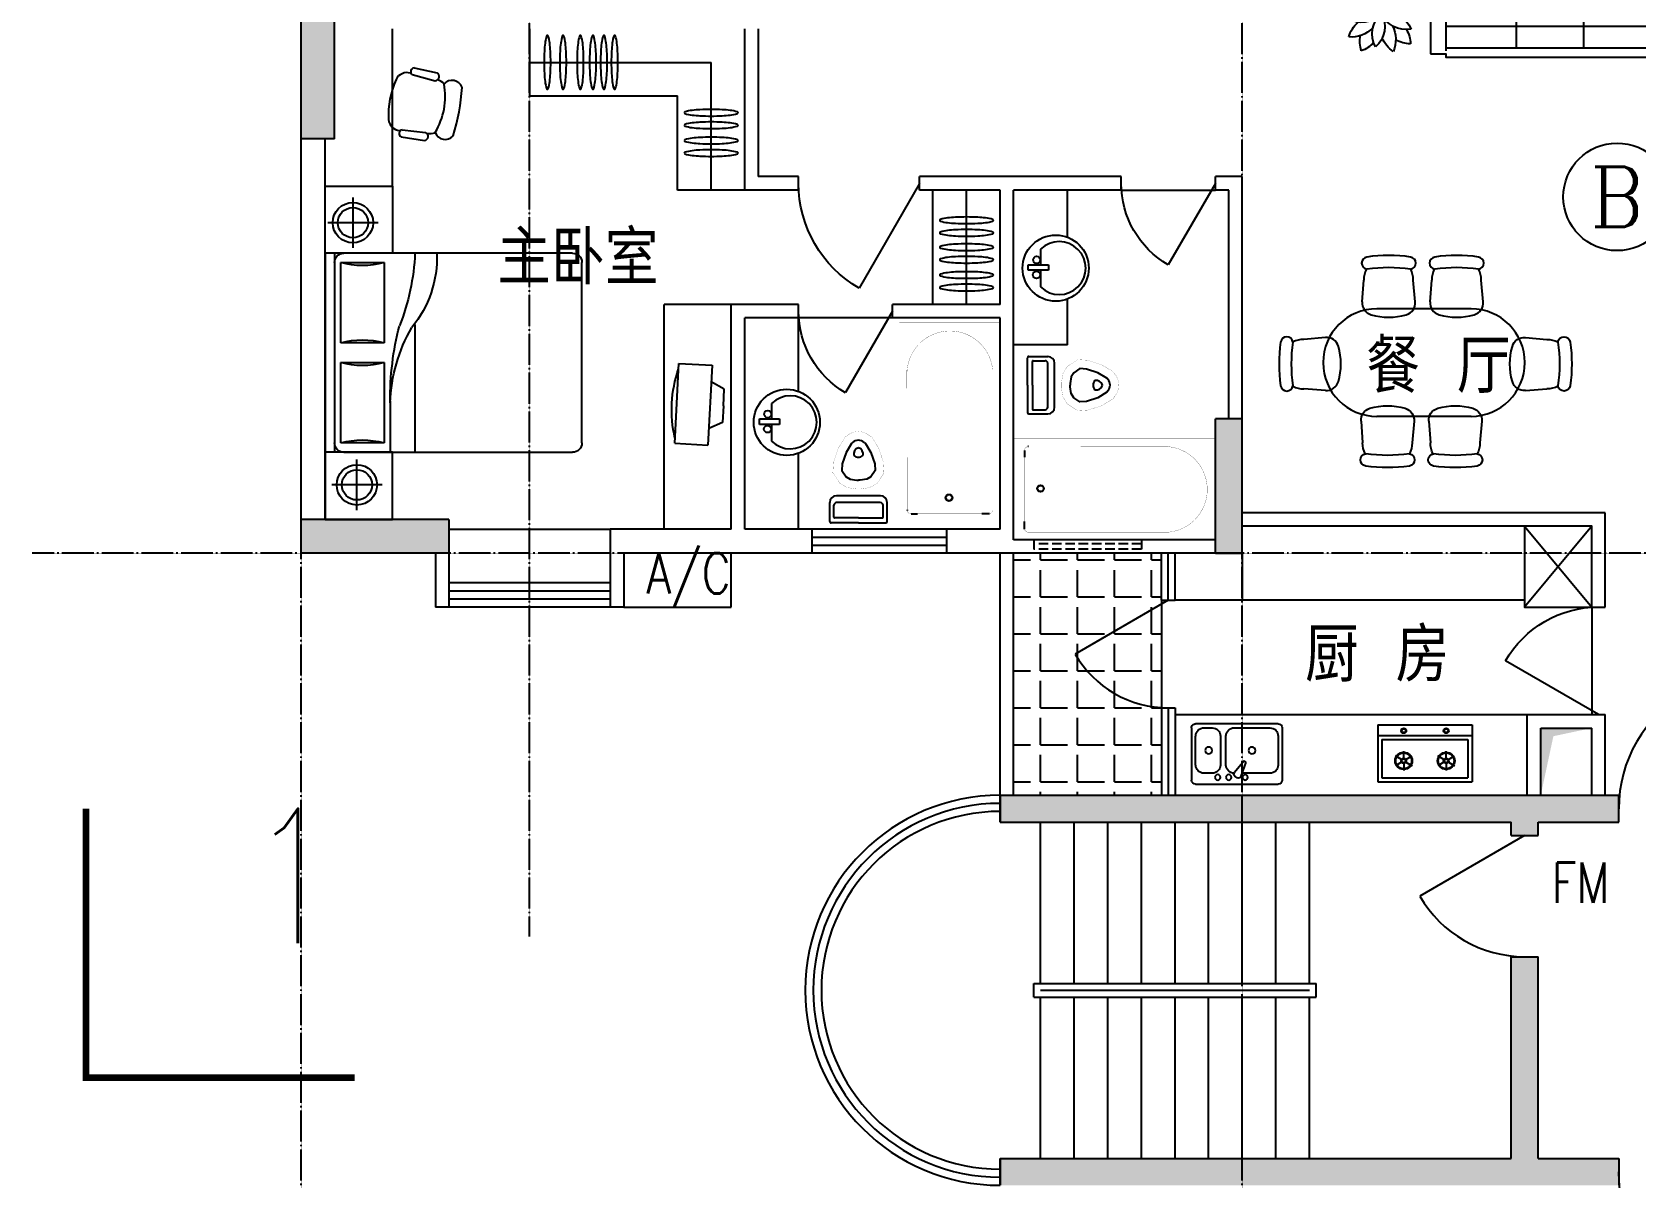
# Model space of a CAD drawing. Header units: millimetres. Extents: x 1460 to 36657, y 698 to 48137.
# Drawn here: x 3407 to 15334, y 28442 to 36962 of the extents above; entities that cross this region are included whole.
import ezdxf
from ezdxf.enums import TextEntityAlignment as Align

# ---------------------------------------------------------------- set-up
doc = ezdxf.new("R2010")
doc.units = ezdxf.units.MM
doc.linetypes.add('DASH', pattern=[0.35, 0.25, -0.1])
doc.linetypes.add('DOTE', pattern=[2.42, 2, -0.2, 0.02, -0.2])
for name, color, linetype in [('AXIS', 3, 'Continuous'), ('AXIS_TEXT', 7, 'Continuous'), ('DOTE', 1, 'DOTE'), ('F', 12, 'Continuous'), ('MC', 4, 'Continuous'), ('SO', 9, 'Continuous'), ('WALL', 4, 'Continuous'), ('WINDOW', 5, 'Continuous'), ('WINDOW_TEXT', 7, 'Continuous')]:
    doc.layers.add(name, color=color, linetype=linetype)
doc.styles.add('ATT', font='TXT')
doc.styles.add('CHINA', font='romant', dxfattribs={"width": 0.8, "height": 150, "bigfont": 'fs64f'})
doc.styles.add('COMPLEX', font='COMPLEX')
doc.styles.add('DIM_FONT', font='SIMPLEX.shx', dxfattribs={"width": 0.8})
doc.styles.add('HZTXT', font='SIMPLEX', dxfattribs={"bigfont": 'HZTXT'})
doc.styles.add('SIMPLEX', font='SIMPLEX.SHX')
doc.styles.get("Standard").update_dxf_attribs({"font": 'arial.ttf'})

# ---------------------------------------------------------------- blocks, each defined once
blk = doc.blocks.new('_DBLK')
blk.add_line((-0.5, 0), (0, -0.866))
blk.add_arc((-0.5, 0), 1, 300, 0)
at = {"style": 'SIMPLEX', "flags": 9}
blk.add_attdef('A', text='', height=1, dxfattribs=at).set_placement((0, 1.5), align=Align.MIDDLE)
blk = doc.blocks.new('M_E33IEP')
at = {"linetype": 'Continuous'}
for p, q in [((135, 135), (135, 20)), ((44, -21), (44, 20)), ((44, 20), (194, 20)), ((194, 20), (194, -21)), ((194, -21), (44, -21)), ((135, -21), (135, -144))]:
    blk.add_line(p, q, dxfattribs=at)
for centre, radius in [((248, -5), 246), ((106, 56), 26.7), ((105, -55), 26.7)]:
    blk.add_circle(centre, radius, dxfattribs=at)
blk.add_arc((274, -5), 197, 225.2527, 134.7473, dxfattribs=at)
at = {"style": 'DIM_FONT', "width": 0.8, "flags": 9}
for tag in ['XSIZE', 'YSIZE']:
    blk.add_attdef(tag, (0, 0), '', height=0.5, dxfattribs=at)
at = {"linetype": 'Continuous', "style": 'CHINA', "width": 0.8, "flags": 9}
for tag in ['XSIZE', 'YSIZE']:
    blk.add_attdef(tag, (2, -251), '', height=150, dxfattribs=at)
blk = doc.blocks.new('_GCBLK')
at = {"linetype": 'DASH'}
for p, q in [((-0.5, -0.5), (-0.5, 0.5)), ((0.5, -0.5), (0.5, 0.5)), ((-0.5, 0.2), (0.5, 0.2)), ((-0.5, -0.2), (0.5, -0.2))]:
    blk.add_line(p, q, dxfattribs=at)
at = {"style": 'SIMPLEX', "flags": 9}
blk.add_attdef('A', text='', height=1, dxfattribs=at).set_placement((0, 1.5), align=Align.MIDDLE)
blk = doc.blocks.new('M_E7')
for p, q in [((-201, 62), (-201, -265)), ((-10, 112), (-151, 112)), ((-150, 61), (-150, -264)), ((-41, 81), (-130, 81)), ((-36, -102), (-36, 76)), ((0, -102), (0, 102)), ((-36, -102), (-36, -279)), ((0, -102), (0, -305)), ((-10, -315), (-151, -315)), ((-41, -284), (-130, -284))]:
    blk.add_line(p, q)
at = {"const_width": 1}
for points in [[(-651, -24), (-637, -1), (-550, 51), (-451, 83), (-371, 88), (-294, 37), (-262, -18), (-252, -84), (-252, -102)], [(-651, -180), (-637, -202), (-550, -254), (-451, -287), (-371, -292), (-294, -240), (-262, -186), (-252, -119), (-252, -102)]]:
    blk.add_lwpolyline(points, dxfattribs=at)
for points in [[(-597, -59), (-590, -49), (-523, -9), (-438, 19), (-389, 22), (-343, -9), (-325, -40), (-317, -89), (-317, -102)], [(-596, -145), (-590, -154), (-523, -194), (-438, -222), (-389, -225), (-343, -194), (-325, -164), (-317, -114), (-317, -102)]]:
    blk.add_lwpolyline(points)
blk.add_lwpolyline([(-644, -15, 0.39866), (-643, -191, 0.39866)], format="xyb", dxfattribs=at)
for centre, radius, start, end in [((-151, 62), 50, 90, 180), ((-130, 61), 20, 90, 180), ((-41, 76), 5, 0, 90), ((-10, 102), 10, 0, 90), ((-551, -102), 62.6, 137.0381, 223.979), ((-511, -114), 47.8, 77.2641, 164.6652), ((-511, -89), 47.8, 195.3348, 282.7359), ((-541, -103), 54.1, 1.1332, 40.3816), ((-541, -101), 54.1, 319.6184, 358.8668), ((-151, -265), 50, 180, 270), ((-130, -264), 20, 180, 270), ((-41, -279), 5, 270, 0), ((-10, -305), 10, 270, 0)]:
    blk.add_arc(centre, radius, start, end)
at = {"width": 0.8, "flags": 9}
for tag in ['XSIZE', 'YSIZE']:
    blk.add_attdef(tag, (0, 0), '', height=0.5, dxfattribs=at)
blk = doc.blocks.new('M_E4')
for p, q in [((670, -80), (670, -137)), ((670, -86), (670, -97)), ((670, -663), (670, -614))]:
    blk.add_line(p, q)
at = {"const_width": 1.5}
for points in [[(-750, -750), (-750, 0)], [(-750, 0), (750, 0)], [(750, 0), (750, -750)], [(608, -56), (640, -56)], [(670, -90), (670, -656)], [(670, -663), (670, -655)], [(750, -750), (-750, -750)]]:
    blk.add_lwpolyline(points, dxfattribs=at)
for points in [[(-399, -56, 0.930688), (-388, -693, 0.930688)], [(670, -86, 0.414214), (640, -56, 0.414214)], [(670, -90, 0.041784), (670, -85, 0.412615)], [(640, -693, 0.414214), (670, -663, 0.414214)]]:
    blk.add_lwpolyline(points, format="xyb", dxfattribs=at)
at = {"const_width": 1.5, "flags": 128}
for points in [[(-399, -56), (608, -56)], [(-399, -694), (645, -692)]]:
    blk.add_lwpolyline(points, dxfattribs=at)
for radius in [25, 23]:
    blk.add_circle((550, -381), radius)
blk.add_arc((640, -663), 30, 270, 280.176)
at = {"width": 0.8, "flags": 9}
for tag in ['XSIZE', 'YSIZE']:
    blk.add_attdef(tag, (0, 0), '', height=0.5, dxfattribs=at)
blk = doc.blocks.new('*X34')
at = {"color": 0}
for p, q in [((52800, 17050), (52800, 17100)), ((53075, 17050), (53075, 17100)), ((53350, 17050), (53350, 17100)), ((53625, 17050), (53625, 17100)), ((52600, 17050), (52725, 17050)), ((52800, 17050), (53000, 17050)), ((52800, 16775), (52800, 16975)), ((53075, 17050), (53275, 17050)), ((53075, 16775), (53075, 16975)), ((53350, 17050), (53550, 17050)), ((53350, 16775), (53350, 16975)), ((53625, 17050), (53700, 17050)), ((53625, 16775), (53625, 16975)), ((52600, 16775), (52725, 16775)), ((52800, 16775), (53000, 16775)), ((52800, 16500), (52800, 16700)), ((53075, 16775), (53275, 16775)), ((53075, 16500), (53075, 16700)), ((53350, 16775), (53550, 16775)), ((53350, 16500), (53350, 16700)), ((53625, 16775), (53700, 16775)), ((53625, 16500), (53625, 16700)), ((52600, 16500), (52725, 16500)), ((52800, 16500), (53000, 16500)), ((53075, 16500), (53275, 16500)), ((53350, 16500), (53550, 16500)), ((53625, 16500), (53700, 16500)), ((52800, 16225), (52800, 16425)), ((53075, 16361), (53075, 16425)), ((53075, 16225), (53075, 16361)), ((53350, 16225), (53350, 16425)), ((53625, 16225), (53625, 16425)), ((52600, 16225), (52725, 16225)), ((52800, 16225), (53000, 16225)), ((53075, 16225), (53165, 16225)), ((53165, 16225), (53275, 16225)), ((53350, 16225), (53550, 16225)), ((53625, 16225), (53700, 16225)), ((52800, 15950), (52800, 16150)), ((53075, 15950), (53075, 16150)), ((53350, 16064), (53350, 16150)), ((53625, 15960), (53625, 16150)), ((53350, 15950), (53350, 16064)), ((52600, 15950), (52725, 15950)), ((52800, 15950), (53000, 15950)), ((52800, 15675), (52800, 15875)), ((53075, 15950), (53275, 15950)), ((53075, 15675), (53075, 15875)), ((53350, 15950), (53550, 15950)), ((53350, 15675), (53350, 15875)), ((53625, 15950), (53625, 15960)), ((53625, 15950), (53700, 15950)), ((53625, 15675), (53625, 15875)), ((52600, 15675), (52725, 15675)), ((52800, 15675), (53000, 15675)), ((53075, 15675), (53275, 15675)), ((53350, 15675), (53550, 15675)), ((53625, 15675), (53700, 15675)), ((52800, 15400), (52800, 15600)), ((53075, 15400), (53075, 15600)), ((53350, 15400), (53350, 15600)), ((53625, 15400), (53625, 15600)), ((52600, 15400), (52725, 15400)), ((52800, 15400), (53000, 15400)), ((53075, 15400), (53275, 15400)), ((53350, 15400), (53550, 15400)), ((53625, 15400), (53700, 15400)), ((52800, 15300), (52800, 15325)), ((53075, 15300), (53075, 15325)), ((53350, 15300), (53350, 15325)), ((53625, 15300), (53625, 15325))]:
    blk.add_line(p, q, dxfattribs=at)
blk = doc.blocks.new('12PSTG02')
at = {"color": 0, "linetype": 'ByBlock'}
for p, q in [((-5.882738, 11.493405), (-13.636493, 11.294805)), ((-5.73403, 9.170818), (-13.415554, 8.575543)), ((-4.996459, 9.562867), (-5.284204, 9.540568)), ((-5.73403, -9.170818), (-13.415554, -8.575543)), ((-4.996459, -9.562867), (-5.284204, -9.540568)), ((-4.996459, -9.562867), (-5.28099, -9.544821)), ((-5.882738, -11.493405), (-13.636493, -11.294805))]:
    blk.add_line(p, q, dxfattribs=at)
for centre, radius, start, end in [((-13.097037, 9.970029), 1.4304, 112.156422, 257.133709), ((-6.286552, 10.301496), 1.258456, 296.04311, 71.283835), ((39.486083, 0), 62.486083, 172.590731, 187.409269), ((-19.5, 6.311132), 3.452743, 30.392687, 149.607313), ((4.70097, 0), 22.70097, 159.208954, 200.791046), ((-12.998837, 0.943692), 7.999035, 97.334712, 116.212212), ((-4.647836, 5.578088), 4, 16.10866, 95), ((-28.187947, 0), 28.187947, 346.275006, 13.724994), ((-19.5, -6.311132), 3.452743, 210.392687, 329.607313), ((-12.998837, -1.056308), 7.999035, 243.61801, 261.904764), ((-13.097037, -9.970029), 1.4304, 102.866291, 247.843578), ((-6.286552, -10.301496), 1.258456, 288.716165, 63.95689), ((-4.647836, -5.578088), 4, 265, 343.89134)]:
    blk.add_arc(centre, radius, start, end, dxfattribs=at)
at = {"color": 0, "linetype": 'ByBlock', "style": 'ATT'}
for tag, p, flags in [('ITEM', (-22, -21), 3), ('ROOM_NUMBER', (-22, -29), 1)]:
    blk.add_attdef(tag, p, '', height=6, dxfattribs=dict(at, flags=flags))
blk = doc.blocks.new('-CHAI6')
at = {"xscale": 22.75, "yscale": 22.75, "zscale": 22.75}
blk.add_blockref('12PSTG02', (519, 28), dxfattribs=at)
blk = doc.blocks.new('-BED2')
at = {"layer": 'F', "linetype": 'ByBlock'}
for p, q in [((-4, 4), (-4, 1484)), ((65, 1484), (-4, 1484)), ((65, 4), (65, 1484)), ((134, 1484), (1836, 1484)), ((479, 1105), (479, 1484)), ((663, 533), (663, 1484)), ((111, 1415), (111, 817)), ((433, 1415), (111, 1415)), ((433, 817), (433, 1415)), ((1905, 1415), (1905, 73)), ((111, 817), (433, 817)), ((433, 671), (111, 671)), ((111, 671), (111, 73)), ((433, 73), (433, 671)), ((65, 4), (-4, 4)), ((111, 73), (433, 73)), ((1836, 4), (134, 4))]:
    blk.add_line(p, q, dxfattribs=at)
for centre, radius, start, end in [((134, 1415), 69, 90, 180), ((1836, 1415), 69, 0, 90), ((272, 1967), 575, 253.7398, 286.2602), ((1679, 1158), 1201, 181.9999, 210.0799), ((2598, 1082), 2119, 179.3747, 194.6738), ((272, 265), 575, 73.7398, 106.2602), ((272, 1223), 575, 253.7398, 286.2602), ((-1028, -73), 1693, 2.616, 21.4069), ((13, 39), 813, 357.5673, 39.5461), ((134, 73), 69, 180, 270), ((272, -479), 575, 73.7398, 106.2602), ((1836, 73), 69, 270, 0)]:
    blk.add_arc(centre, radius, start, end, dxfattribs=at)
blk = doc.blocks.new('_WBLK')
for p, q in [((-0.5, 0.5), (0.5, 0.5)), ((0.5, 0.1667), (-0.5, 0.1667)), ((0.5, -0.1667), (-0.5, -0.1667)), ((-0.5, -0.5), (0.5, -0.5))]:
    blk.add_line(p, q)
at = {"layer": 'WINDOW_TEXT', "style": 'SIMPLEX', "flags": 9}
blk.add_attdef('A', text='', height=1, dxfattribs=at).set_placement((0, 1.5), align=Align.MIDDLE)
blk = doc.blocks.new('11PTVN02')
at = {"color": 0, "linetype": 'ByBlock'}
for p, q in [((14, 24), (4, 24)), ((4, 24), (4, 0)), ((14, 0), (14, 24)), ((0, 17), (4, 19)), ((0, 12), (0, 17)), ((0, 12), (0, 7)), ((0, 7), (4, 5)), ((14, 0), (4, 0))]:
    blk.add_line(p, q, dxfattribs=at)
blk.add_arc((-21.5, 12), 37, 343.6295, 16.3705, dxfattribs=at)
at = {"color": 0, "linetype": 'ByBlock', "style": 'ATT'}
for tag, p, flags in [('ITEM', (1, -12), 3), ('ROOM_NUMBER', (1, -20), 1), ('WIDTH', (1, -29), 3), ('DEPTH', (1, -38), 3)]:
    blk.add_attdef(tag, p, '', height=6, dxfattribs=dict(at, flags=flags))
blk = doc.blocks.new('-TV')
at = {"xscale": 25, "yscale": 25, "zscale": 25}
blk.add_blockref('11PTVN02', (-1, -1), dxfattribs=at)
blk = doc.blocks.new('12PCOU13')
at = {"color": 0, "linetype": 'ByBlock'}
for p, q in [((24, 37), (24, 35)), ((23, 34), (2, 34)), ((3, -34), (3, 34)), ((10, 34), (10, -34)), ((12, 34), (12, -34)), ((14, 34), (14, -34)), ((24, 35), (23, 34)), ((27, 34), (23, 34)), ((33, 11), (3, 11)), ((33, -11), (3, -11)), ((23, -34), (2, -34)), ((27, -34), (23, -34)), ((24, -35), (23, -34)), ((24, -37), (24, -35))]:
    blk.add_line(p, q, dxfattribs=at)
blk.add_lwpolyline([(1, -39), (1, -34), (0, -34), (0, 34), (1, 34), (1, 39), (23, 39), (24, 37), (27, 37), (27, 34), (33, 34), (33, -34), (27, -34), (27, -37), (24, -37), (23, -39)], close=True, dxfattribs=at)
blk = doc.blocks.new('-SOF5')
at = {"xscale": 22.75, "yscale": 22.75, "zscale": 22.75}
blk.add_blockref('12PCOU13', (-6, 890), dxfattribs=at)
blk = doc.blocks.new('12PPLT03')
at = {"color": 0, "linetype": 'ByBlock'}
for centre, radius, start, end in [((0.333, 0.25), 0.417, 143.1301, 173.4932), ((-0.292, 0.25), 0.384, 351.1324, 40.6013), ((0.428, -0.003), 0.518, 112.2105, 133.3514), ((-0.073, 0.37), 0.323, 345.5086, 19.2476), ((-0.374, 0.045), 0.323, 57.5086, 91.2476), ((0.135, 0.406), 0.518, 184.2105, 205.3514), ((0.152, 0.32), 0.354, 170.7761, 244.5159), ((-0.318, 0.073), 0.327, 347.0447, 68.2473), ((-0.029, 0.325), 0.327, 275.0447, 356.2473), ((0.351, -0.046), 0.354, 98.7761, 172.5159), ((-0.328, -0.2), 0.384, 63.1324, 112.6013), ((-0.135, 0.394), 0.417, 215.1301, 245.4932), ((-0.168, -0.28), 0.327, 59.0447, 140.2473), ((-0.257, 0.244), 0.354, 242.7761, 316.5159), ((-0.311, -0.169), 0.354, 314.7761, 28.5159), ((0.065, -0.348), 0.354, 26.7761, 100.5159), ((0.3, 0.128), 0.327, 203.0447, 284.2473), ((0.148, 0.355), 0.384, 279.1324, 328.6013), ((0.341, -0.24), 0.417, 71.1301, 101.4931), ((0.129, -0.408), 0.518, 40.2105, 61.3514), ((-0.159, -0.342), 0.323, 129.5086, 163.2476), ((0.089, -0.374), 0.384, 135.1324, 184.6013), ((0.214, -0.246), 0.327, 131.0447, 212.2473), ((-0.123, -0.398), 0.417, 359.1301, 29.4931), ((0.329, 0.183), 0.323, 273.5086, 307.2476), ((-0.344, 0.254), 0.518, 256.2105, 277.3514), ((-0.417, -0.006), 0.417, 287.1301, 317.4932), ((0.276, -0.256), 0.323, 201.5086, 235.2476), ((0.383, -0.031), 0.384, 207.1324, 256.6013), ((-0.348, -0.249), 0.518, 328.2105, 349.3514)]:
    blk.add_arc(centre, radius, start, end, dxfattribs=at)
at = {"color": 0, "linetype": 'ByBlock', "style": 'ATT'}
for tag, p, flags in [('ITEM', (0, -2.25), 3), ('ROOM_NUMBER', (0, -3.583), 1)]:
    blk.add_attdef(tag, p, '', height=1, dxfattribs=dict(at, flags=flags))
blk = doc.blocks.new('F-FLOW5')
at = {"xscale": 6, "yscale": 6, "zscale": 6}
blk.add_blockref('12PPLT03', (-0.03, 0.27), dxfattribs=at)
blk = doc.blocks.new('-FLOW4')
at = {"xscale": 75, "yscale": 75, "zscale": 75}
blk.add_blockref('F-FLOW5', (-3.1, -19.1), dxfattribs=at)
blk = doc.blocks.new('12PLMP13')
at = {"color": 0, "linetype": 'ByBlock'}
for p, q in [((7.88, 3), (0, 3)), ((0, 3), (0, -3)), ((18, 0.38), (0.83, 0.38)), ((7.88, 0.38), (7.88, 3)), ((18, 0.38), (18, -0.38)), ((18, 0.25), (67.39, 0.25)), ((0, -3), (7.88, -3)), ((0.83, -0.38), (18, -0.38)), ((7.88, -3), (7.88, -0.38)), ((18, -0.25), (67.39, -0.25))]:
    blk.add_line(p, q, dxfattribs=at)
for centre, radius in [((0.5, 0), 0.5), ((69.12, 0), 1.75)]:
    blk.add_circle(centre, radius, dxfattribs=at)
blk.add_arc((69.12, 0), 7.62, 181.8789, 178.1211, dxfattribs=at)
blk = doc.blocks.new('-LAMP6')
at = {"xscale": 23, "yscale": 23, "zscale": 23}
blk.add_blockref('12PLMP13', (3, 15), dxfattribs=at)
blk = doc.blocks.new('-SOFZ33')
at = {"layer": 'F'}
for p, q in [((-123, 305), (479, 305)), ((-116, -283), (-116, 305)), ((479, 305), (479, -283)), ((479, -283), (-116, -283))]:
    blk.add_line(p, q, dxfattribs=at)
blk.add_lwpolyline([(-1969, -196), (-2099, -196), (-2099, -1984, 0.414214), (-1799, -2284), (-35, -2284), (-35, -2118)], format="xyb", dxfattribs=at)
blk.add_circle((-1076, -1152), 320, dxfattribs=at)
at = {"layer": 'F', "xscale": 1.32, "yscale": 1.32, "zscale": 1.32, "rotation": 270}
blk.add_blockref('-FLOW4', (-2340, -4), dxfattribs=at)
at = {"layer": 'F'}
for p, rotation in [((-1972, 321), 270), ((482, -340), 180)]:
    blk.add_blockref('-SOF5', p, dxfattribs=dict(at, rotation=rotation))
at = {"layer": 'F', "xscale": 0.68, "zscale": 0.68, "rotation": 226.0756363283887}
blk.add_blockref('-LAMP6', (204, 22), dxfattribs=at)
blk = doc.blocks.new('-KTH1')
at = {"layer": 'F'}
for p, q in [((-424, 700), (-424, 0)), ((0, 700), (-424, 700)), ((-394, 670), (-394, 30)), ((-110, 670), (-394, 670)), ((-110, 670), (-110, 30)), ((-80, 700), (-80, 0)), ((0, 700), (0, 0)), ((-287, 508), (-340, 508)), ((-277, 524), (-304, 570)), ((-277, 491), (-304, 445)), ((-258, 524), (-232, 570)), ((-258, 491), (-232, 445)), ((-249, 508), (-196, 508)), ((-277, 209), (-304, 255)), ((-258, 209), (-232, 255)), ((-287, 192), (-340, 192)), ((-277, 176), (-304, 130)), ((-258, 176), (-232, 130)), ((-249, 192), (-196, 192)), ((0, 0), (-424, 0)), ((-110, 30), (-394, 30))]:
    blk.add_line(p, q, dxfattribs=at)
for centre, radius in [((-268, 508), 63.8), ((-268, 508), 58.8), ((-268, 508), 18.8), ((-268, 508), 13.8), ((-44, 508), 18.8), ((-44, 508), 13.8), ((-268, 192), 63.8), ((-268, 192), 58.8), ((-268, 192), 18.8), ((-268, 192), 13.8), ((-44, 192), 18.8), ((-44, 192), 13.8)]:
    blk.add_circle(centre, radius, dxfattribs=at)
blk = doc.blocks.new('12PSTG01')
at = {"color": 0, "linetype": 'ByBlock'}
for p, q in [((-4.996459, 8.562867), (-11.998837, 7.942727)), ((-4.996459, -8.562867), (-11.998837, -8.055343))]:
    blk.add_line(p, q, dxfattribs=at)
for centre, radius, start, end in [((28, 0), 48, 171.544527, 188.455473), ((-17.5, 6.763875), 2, 8.455473, 171.544527), ((31.956522, 0), 48, 171.544527, 188.455473), ((-11.998837, -0.056308), 7.999035, 90, 116.212212), ((-4.647836, 4.578088), 4, 16.10866, 95), ((-20.5, 0), 20.5, 343.89134, 16.10866), ((-17.5, -6.763875), 2, 188.455473, 351.544527), ((-11.998837, -0.056308), 7.999035, 243.61801, 270), ((-4.647836, -4.578088), 4, 265, 343.89134)]:
    blk.add_arc(centre, radius, start, end, dxfattribs=at)
at = {"color": 0, "linetype": 'ByBlock', "style": 'ATT'}
for tag, p, flags in [('ITEM', (-19.5, -17.5), 3), ('ROOM_NUMBER', (-19.5, -25.5), 1)]:
    blk.add_attdef(tag, p, '', height=6, dxfattribs=dict(at, flags=flags))
blk = doc.blocks.new('-CHAI2')
at = {"xscale": 23, "yscale": 23, "zscale": 23}
blk.add_blockref('12PSTG01', (458, 200), dxfattribs=at)
blk = doc.blocks.new('-KTH3')
at = {"layer": 'F'}
for p, q in [((331, 392), (-369, 392)), ((331, -408), (-369, -408))]:
    blk.add_line(p, q, dxfattribs=at)
for centre, start, end in [((-369, -8), 90, 270), ((331, -8), 270, 90)]:
    blk.add_arc(centre, 400, start, end, dxfattribs=at)
at = {"layer": 'F', "rotation": 270}
for p in [(-481, 787), (24, 787)]:
    blk.add_blockref('-CHAI2', p, dxfattribs=at)
at = {"layer": 'F'}
blk.add_blockref('-CHAI2', (-1095, -218), dxfattribs=at)
at = {"layer": 'F', "xscale": -1}
blk.add_blockref('-CHAI2', (1078, -218), dxfattribs=at)
at = {"layer": 'F', "xscale": -1, "rotation": 270}
for p in [(-490, -787), (14, -787)]:
    blk.add_blockref('-CHAI2', p, dxfattribs=at)
blk = doc.blocks.new('M_E25ESP')
at = {"color": 0, "linetype": 'ByBlock'}
for p, q in [((0, -307), (0, 307)), ((31, 338), (419, 338)), ((82, 245), (82, 40)), ((358, 307), (143, 307)), ((419, -20), (419, 245)), ((450, 307), (450, -307)), ((48, 2), (57, -12)), ((59, 31), (163, 70)), ((173, 53), (87, -18)), ((163, 70), (173, 53)), ((143, -82), (358, -82)), ((82, -184), (82, -245)), ((358, -123), (143, -123)), ((419, -245), (419, -184)), ((419, -338), (31, -338)), ((143, -307), (358, -307))]:
    blk.add_line(p, q, dxfattribs=at)
for centre, radius in [((251, 112), 25.6), ((51, 61), 20.5), ((51, -61), 20.5), ((51, -143), 20.5), ((251, -210), 25.6)]:
    blk.add_circle(centre, radius, dxfattribs=at)
for centre, radius, start, end in [((31, 307), 30.7, 90, 180), ((143, 245), 61.4, 90, 180), ((358, 245), 61.4, 0, 90), ((419, 307), 30.7, 0, 90), ((66, 12), 20.5, 110.5377, 210), ((74, -2), 20.5, 210, 309.4623), ((143, -20), 61.4, 180, 270), ((358, -20), 61.4, 270, 0), ((143, -184), 61.4, 90, 180), ((358, -184), 61.4, 0, 90), ((31, -307), 30.7, 180, 270), ((143, -245), 61.4, 180, 270), ((358, -245), 61.4, 270, 0), ((419, -307), 30.7, 270, 0)]:
    blk.add_arc(centre, radius, start, end, dxfattribs=at)
at = {"style": 'DIM_FONT', "width": 0.8, "flags": 9}
for tag in ['XSIZE', 'YSIZE']:
    blk.add_attdef(tag, (0, 0), '', height=0.5, dxfattribs=at)
blk = doc.blocks.new('_AXISO')
blk.add_circle((0, 0), 0.5)
at = {"layer": 'AXIS_TEXT', "style": 'COMPLEX', "width": 1.041667}
blk.add_attdef('A', text='', height=0.56, dxfattribs=at).set_placement((-0.25, -0.28), (0.25, -0.28), align=Align.FIT)

msp = doc.modelspace()

# ---------------------------------------------------------------- linework, layer by layer
at = {"layer": 'DOTE'}
for p, q in [((5406.7, 17036.7), (5406.7, 43336.7)), ((7106.7, 30236.7), (7106.7, 43336.7)), ((12406.7, 17036.7), (12406.7, 43336.7)), ((28806.7, 33086.7), (3406.7, 33086.7))]:
    msp.add_line(p, q, dxfattribs=at)
at = {"layer": 'F'}
for p, q in [((6086.7, 35817), (6086.7, 36986.7)), ((7106.7, 36986.7), (7106.7, 36486.7)), ((7106.7, 36736.7), (8456.7, 36736.7)), ((8456.7, 35786.7), (8456.7, 36736.7)), ((7106.7, 36486.7), (8206.7, 36486.7)), ((8206.7, 35786.7), (8206.7, 36486.7)), ((8706.7, 35786.7), (8206.7, 35786.7)), ((10106.7, 34936.7), (10106.7, 35786.7)), ((10356.7, 34936.7), (10356.7, 35786.7)), ((11106.7, 35437.8), (11106.7, 35786.7)), ((5792.7, 35731.9), (5792.7, 35356.9)), ((5980.2, 35544.4), (5605.2, 35544.4)), ((11106.7, 34636.7), (11106.7, 34976.5)), ((8106.7, 33266.7), (8106.7, 34936.7)), ((8606.7, 34936.7), (8106.7, 34936.7)), ((9806.7, 34836.7), (9106.7, 34836.7)), ((9106.7, 34291.1), (9106.7, 34836.7)), ((11106.7, 34636.7), (10706.7, 34636.7)), ((5822.4, 33407.4), (5822.4, 33782.4)), ((9106.7, 33266.7), (9106.7, 33829.8)), ((6009.9, 33594.9), (5634.9, 33594.9)), ((14506.7, 33286.7), (15006.7, 32686.7)), ((15006.7, 33286.7), (14506.7, 32686.7)), ((6506.7, 33266.7), (7706.7, 33266.7)), ((12406.7, 33086.7), (12406.7, 32736.7)), ((14506.7, 32736.7), (11906.7, 32736.7)), ((11906.7, 31886.7), (14526.7, 31886.7))]:
    msp.add_line(p, q, dxfattribs=at)
for points in [[(7239.1, 36536.7, 0.3318244), (7245.3, 36541.2, 0.0416712), (7256.6, 36595.2, 0.0179092), (7261.7, 36653.9, 0.0127535), (7263.8, 36736.7, 0.0127535), (7261.7, 36819.4, 0.0179092), (7256.6, 36878.1, 0.0416712), (7245.3, 36932.1, 0.3318244), (7239.1, 36936.7, 0.3318244), (7233, 36932.1, 0.0416712), (7221.7, 36878.1, 0.0179092), (7216.6, 36819.4, 0.0127535), (7214.5, 36736.7, 0.0127535), (7216.6, 36653.9, 0.0179092), (7221.7, 36595.2, 0.0416712), (7233, 36541.2, 0.3318244)], [(7355.8, 36536.7, 0.3318244), (7361.9, 36541.2, 0.0416712), (7373.2, 36595.2, 0.0179092), (7378.3, 36653.9, 0.0127535), (7380.4, 36736.7, 0.0127535), (7378.3, 36819.4, 0.0179092), (7373.2, 36878.1, 0.0416712), (7361.9, 36932.1, 0.3318244), (7355.8, 36936.7, 0.3318244), (7349.6, 36932.1, 0.0416712), (7338.4, 36878.1, 0.0179092), (7333.2, 36819.4, 0.0127535), (7331.1, 36736.7, 0.0127535), (7333.2, 36653.9, 0.0179092), (7338.4, 36595.2, 0.0416712), (7349.6, 36541.2, 0.3318244)], [(7484.1, 36536.7, 0.3318244), (7490.2, 36541.2, 0.0416712), (7501.5, 36595.2, 0.0179092), (7506.6, 36653.9, 0.0127535), (7508.7, 36736.7, 0.0127535), (7506.6, 36819.4, 0.0179092), (7501.5, 36878.1, 0.0416712), (7490.2, 36932.1, 0.3318244), (7484.1, 36936.7, 0.3318244), (7477.9, 36932.1, 0.0416712), (7466.7, 36878.1, 0.0179092), (7461.6, 36819.4, 0.0127535), (7459.4, 36736.7, 0.0127535), (7461.6, 36653.9, 0.0179092), (7466.7, 36595.2, 0.0416712), (7477.9, 36541.2, 0.3318244)], [(7577.4, 36536.7, 0.3318244), (7583.6, 36541.2, 0.0416712), (7594.8, 36595.2, 0.0179092), (7600, 36653.9, 0.0127535), (7602.1, 36736.7, 0.0127535), (7600, 36819.4, 0.0179092), (7594.8, 36878.1, 0.0416712), (7583.6, 36932.1, 0.3318244), (7577.4, 36936.7, 0.3318244), (7571.3, 36932.1, 0.0416712), (7560, 36878.1, 0.0179092), (7554.9, 36819.4, 0.0127535), (7552.8, 36736.7, 0.0127535), (7554.9, 36653.9, 0.0179092), (7560, 36595.2, 0.0416712), (7571.3, 36541.2, 0.3318244)], [(7659.1, 36536.7, 0.3318244), (7665.2, 36541.2, 0.0416712), (7676.5, 36595.2, 0.0179092), (7681.6, 36653.9, 0.0127535), (7683.7, 36736.7, 0.0127535), (7681.6, 36819.4, 0.0179092), (7676.5, 36878.1, 0.0416712), (7665.2, 36932.1, 0.3318244), (7659.1, 36936.7, 0.3318244), (7652.9, 36932.1, 0.0416712), (7641.6, 36878.1, 0.0179092), (7636.5, 36819.4, 0.0127535), (7634.4, 36736.7, 0.0127535), (7636.5, 36653.9, 0.0179092), (7641.6, 36595.2, 0.0416712), (7652.9, 36541.2, 0.3318244)], [(7739, 36536.7, 0.3318244), (7745.2, 36541.2, 0.0416712), (7756.4, 36595.2, 0.0179092), (7761.6, 36653.9, 0.0127535), (7763.7, 36736.7, 0.0127535), (7761.6, 36819.4, 0.0179092), (7756.4, 36878.1, 0.0416712), (7745.2, 36932.1, 0.3318244), (7739, 36936.7, 0.3318244), (7732.9, 36932.1, 0.0416712), (7721.6, 36878.1, 0.0179092), (7716.5, 36819.4, 0.0127535), (7714.4, 36736.7, 0.0127535), (7716.5, 36653.9, 0.0179092), (7721.6, 36595.2, 0.0416712), (7732.9, 36541.2, 0.3318244)], [(8256.7, 36362.2, 0.3318244), (8261.3, 36356, 0.0416712), (8315.2, 36344.7, 0.0179092), (8373.9, 36339.6, 0.0127535), (8456.7, 36337.5, 0.0127535), (8539.4, 36339.6, 0.0179092), (8598.1, 36344.7, 0.0416712), (8652.1, 36356, 0.3318244), (8656.7, 36362.2, 0.3318244), (8652.1, 36368.3, 0.0416712), (8598.1, 36379.6, 0.0179092), (8539.4, 36384.7, 0.0127535), (8456.7, 36386.8, 0.0127535), (8373.9, 36384.7, 0.0179092), (8315.2, 36379.6, 0.0416712), (8261.3, 36368.3, 0.3318244)], [(8256.7, 36268.9, 0.3318244), (8261.3, 36262.7, 0.0416712), (8315.2, 36251.4, 0.0179092), (8373.9, 36246.3, 0.0127535), (8456.7, 36244.2, 0.0127535), (8539.4, 36246.3, 0.0179092), (8598.1, 36251.4, 0.0416712), (8652.1, 36262.7, 0.3318244), (8656.7, 36268.9, 0.3318244), (8652.1, 36275, 0.0416712), (8598.1, 36286.3, 0.0179092), (8539.4, 36291.4, 0.0127535), (8456.7, 36293.5, 0.0127535), (8373.9, 36291.4, 0.0179092), (8315.2, 36286.3, 0.0416712), (8261.3, 36275, 0.3318244)], [(8256.7, 36155.3, 0.3318244), (8261.3, 36149.2, 0.0416712), (8315.2, 36137.9, 0.0179092), (8373.9, 36132.8, 0.0127535), (8456.7, 36130.7, 0.0127535), (8539.4, 36132.8, 0.0179092), (8598.1, 36137.9, 0.0416712), (8652.1, 36149.2, 0.3318244), (8656.7, 36155.3, 0.3318244), (8652.1, 36161.5, 0.0416712), (8598.1, 36172.7, 0.0179092), (8539.4, 36177.9, 0.0127535), (8456.7, 36180, 0.0127535), (8373.9, 36177.9, 0.0179092), (8315.2, 36172.7, 0.0416712), (8261.3, 36161.5, 0.3318244)], [(8256.7, 36062, 0.3318244), (8261.3, 36055.8, 0.0416712), (8315.2, 36044.6, 0.0179092), (8373.9, 36039.5, 0.0127535), (8456.7, 36037.3, 0.0127535), (8539.4, 36039.5, 0.0179092), (8598.1, 36044.6, 0.0416712), (8652.1, 36055.8, 0.3318244), (8656.7, 36062, 0.3318244), (8652.1, 36068.1, 0.0416712), (8598.1, 36079.4, 0.0179092), (8539.4, 36084.5, 0.0127535), (8456.7, 36086.6, 0.0127535), (8373.9, 36084.5, 0.0179092), (8315.2, 36079.4, 0.0416712), (8261.3, 36068.1, 0.3318244)], [(10156.7, 35562.2, 0.3318244), (10161.3, 35556, 0.0416712), (10215.2, 35544.7, 0.0179092), (10273.9, 35539.6, 0.0127535), (10356.7, 35537.5, 0.0127535), (10439.4, 35539.6, 0.0179092), (10498.1, 35544.7, 0.0416712), (10552.1, 35556, 0.3318244), (10556.7, 35562.2, 0.3318244), (10552.1, 35568.3, 0.0416712), (10498.1, 35579.6, 0.0179092), (10439.4, 35584.7, 0.0127535), (10356.7, 35586.8, 0.0127535), (10273.9, 35584.7, 0.0179092), (10215.2, 35579.6, 0.0416712), (10161.3, 35568.3, 0.3318244)], [(10156.7, 35468.9, 0.3318244), (10161.3, 35462.7, 0.0416712), (10215.2, 35451.4, 0.0179092), (10273.9, 35446.3, 0.0127535), (10356.7, 35444.2, 0.0127535), (10439.4, 35446.3, 0.0179092), (10498.1, 35451.4, 0.0416712), (10552.1, 35462.7, 0.3318244), (10556.7, 35468.9, 0.3318244), (10552.1, 35475, 0.0416712), (10498.1, 35486.3, 0.0179092), (10439.4, 35491.4, 0.0127535), (10356.7, 35493.5, 0.0127535), (10273.9, 35491.4, 0.0179092), (10215.2, 35486.3, 0.0416712), (10161.3, 35475, 0.3318244)], [(10156.7, 35362.2, 0.3318244), (10161.3, 35356, 0.0416712), (10215.2, 35344.7, 0.0179092), (10273.9, 35339.6, 0.0127535), (10356.7, 35337.5, 0.0127535), (10439.4, 35339.6, 0.0179092), (10498.1, 35344.7, 0.0416712), (10552.1, 35356, 0.3318244), (10556.7, 35362.2, 0.3318244), (10552.1, 35368.3, 0.0416712), (10498.1, 35379.6, 0.0179092), (10439.4, 35384.7, 0.0127535), (10356.7, 35386.8, 0.0127535), (10273.9, 35384.7, 0.0179092), (10215.2, 35379.6, 0.0416712), (10161.3, 35368.3, 0.3318244)], [(10156.7, 35268.9, 0.3318244), (10161.3, 35262.7, 0.0416712), (10215.2, 35251.4, 0.0179092), (10273.9, 35246.3, 0.0127535), (10356.7, 35244.2, 0.0127535), (10439.4, 35246.3, 0.0179092), (10498.1, 35251.4, 0.0416712), (10552.1, 35262.7, 0.3318244), (10556.7, 35268.9, 0.3318244), (10552.1, 35275, 0.0416712), (10498.1, 35286.3, 0.0179092), (10439.4, 35291.4, 0.0127535), (10356.7, 35293.5, 0.0127535), (10273.9, 35291.4, 0.0179092), (10215.2, 35286.3, 0.0416712), (10161.3, 35275, 0.3318244)], [(10156.7, 35155.3, 0.3318244), (10161.3, 35149.2, 0.0416712), (10215.2, 35137.9, 0.0179092), (10273.9, 35132.8, 0.0127535), (10356.7, 35130.7, 0.0127535), (10439.4, 35132.8, 0.0179092), (10498.1, 35137.9, 0.0416712), (10552.1, 35149.2, 0.3318244), (10556.7, 35155.3, 0.3318244), (10552.1, 35161.5, 0.0416712), (10498.1, 35172.7, 0.0179092), (10439.4, 35177.9, 0.0127535), (10356.7, 35180, 0.0127535), (10273.9, 35177.9, 0.0179092), (10215.2, 35172.7, 0.0416712), (10161.3, 35161.5, 0.3318244)], [(10156.7, 35062, 0.3318244), (10161.3, 35055.8, 0.0416712), (10215.2, 35044.6, 0.0179092), (10273.9, 35039.5, 0.0127535), (10356.7, 35037.3, 0.0127535), (10439.4, 35039.5, 0.0179092), (10498.1, 35044.6, 0.0416712), (10552.1, 35055.8, 0.3318244), (10556.7, 35062, 0.3318244), (10552.1, 35068.1, 0.0416712), (10498.1, 35079.4, 0.0179092), (10439.4, 35084.5, 0.0127535), (10356.7, 35086.6, 0.0127535), (10273.9, 35084.5, 0.0179092), (10215.2, 35079.4, 0.0416712), (10161.3, 35068.1, 0.3318244)]]:
    msp.add_lwpolyline(points, format="xyb", close=True, dxfattribs=at)
for points in [[(6086.7, 35817), (6086.7, 35317), (5586.7, 35317), (5586.7, 35817)], [(6086.7, 33336.7), (6086.7, 33837), (5586.7, 33837), (5586.7, 33336.7)], [(14506.7, 33286.7), (14506.7, 32686.7), (15006.7, 32686.7), (15006.7, 33286.7)]]:
    msp.add_lwpolyline(points, close=True, dxfattribs=at)
for centre, radius in [((5792.7, 35544.4), 150), ((5792.7, 35544.4), 112.5), ((5822.4, 33594.9), 150), ((5822.4, 33594.9), 112.5)]:
    msp.add_circle(centre, radius, dxfattribs=at)
msp.add_solid([(14626.7, 31286.7), (14626.7, 31786.7), (14720.5, 31726), (15006.7, 31786.7)], dxfattribs=at)
at = {"layer": 'MC'}
for p, q in [((11506.7, 35786.7), (12206.7, 35786.7)), ((8606.7, 32686.7), (8606.7, 33086.7)), ((10606.7, 31286.7), (10606.7, 33086.7)), ((10706.7, 31286.7), (10706.7, 33086.7)), ((11806.7, 32736.7), (11806.7, 33086.7)), ((11856.7, 32736.7), (11856.7, 33086.7)), ((11906.7, 32736.7), (11906.7, 33086.7)), ((7806.7, 32686.7), (8606.7, 32686.7)), ((11806.7, 32736.7), (11906.7, 32736.7)), ((11806.7, 32736.7), (11906.7, 32736.7)), ((11806.7, 32736.7), (11806.7, 31936.7)), ((15006.7, 32686.7), (15006.7, 31886.7)), ((11806.7, 31936.7), (11906.7, 31936.7)), ((11806.7, 31936.7), (11906.7, 31936.7)), ((11806.7, 31936.7), (11806.7, 31286.7)), ((11856.7, 31936.7), (11856.7, 31286.7)), ((11906.7, 31936.7), (11906.7, 31286.7)), ((10906.7, 29886.7), (10906.7, 31086.7)), ((11156.7, 29886.7), (11156.7, 31086.7)), ((11406.7, 29886.7), (11406.7, 31086.7)), ((11656.7, 29886.7), (11656.7, 31086.7)), ((11906.7, 29886.7), (11906.7, 31086.7)), ((12156.7, 29886.7), (12156.7, 31086.7)), ((12406.7, 29886.7), (12406.7, 31086.7)), ((12656.7, 29886.7), (12656.7, 31086.7)), ((12906.7, 29886.7), (12906.7, 31086.7)), ((10856.7, 29886.7), (12956.7, 29886.7)), ((10856.7, 29786.7), (10856.7, 29886.7)), ((10906.7, 29836.7), (12906.7, 29836.7)), ((12956.7, 29786.7), (12956.7, 29886.7)), ((10856.7, 29786.7), (12956.7, 29786.7)), ((10906.7, 28586.7), (10906.7, 29786.7)), ((11156.7, 28586.7), (11156.7, 29786.7)), ((11406.7, 28586.7), (11406.7, 29786.7)), ((11656.7, 28586.7), (11656.7, 29786.7)), ((11906.7, 28586.7), (11906.7, 29786.7)), ((12156.7, 28586.7), (12156.7, 29786.7)), ((12406.7, 28586.7), (12406.7, 29786.7)), ((12656.7, 28586.7), (12656.7, 29786.7)), ((12906.7, 28586.7), (12906.7, 29786.7))]:
    msp.add_line(p, q, dxfattribs=at)
for radius in [1450, 1390, 1330]:
    msp.add_arc((10606.7, 29836.7), radius, 90, 270, dxfattribs=at)
at = {"layer": 'SO'}
for points in [[(5406.7, 37666.7), (5656.7, 37666.7), (5406.7, 36166.7), (5656.7, 36166.7)], [(12206.7, 34086.7), (12406.7, 34086.7), (12206.7, 33086.7), (12406.7, 33086.7)], [(5406.7, 33336.7), (5406.7, 33086.7), (6506.7, 33336.7), (6506.7, 33086.7)], [(10606.7, 31286.7), (10606.7, 31086.7), (15206.7, 31286.7), (15206.7, 31086.7)], [(14406.7, 31086.7), (14606.7, 31086.7), (14406.7, 30986.7), (14606.7, 30986.7)], [(14406.7, 30086.7), (14606.7, 30086.7), (14406.7, 28586.7), (14606.7, 28586.7)], [(10606.7, 28586.7), (10606.7, 28386.7), (15206.7, 28586.7), (15206.7, 28386.7)]]:
    msp.add_solid(points, dxfattribs=at)
at = {"layer": 'WALL'}
for p, q in [((5406.7, 33086.7), (5406.7, 37666.7)), ((5656.7, 36166.7), (5656.7, 37666.7)), ((8706.7, 35786.7), (8706.7, 36986.7)), ((8806.7, 36986.7), (8806.7, 35886.7)), ((5656.7, 36166.7), (5406.7, 36166.7)), ((5586.7, 33336.7), (5586.7, 36166.7)), ((9106.7, 35786.7), (8706.7, 35786.7)), ((9106.7, 35886.7), (8806.7, 35886.7)), ((9106.7, 35786.7), (9106.7, 35886.7)), ((11506.7, 35886.7), (10006.7, 35886.7)), ((10006.7, 35786.7), (10006.7, 35886.7)), ((10606.7, 35786.7), (10006.7, 35786.7)), ((10606.7, 34936.7), (10606.7, 35786.7)), ((11506.7, 35786.7), (10706.7, 35786.7)), ((10706.7, 33186.7), (10706.7, 35786.7)), ((11506.7, 35786.7), (11506.7, 35886.7)), ((12206.7, 35786.7), (12206.7, 35886.7)), ((12406.7, 35886.7), (12206.7, 35886.7)), ((12306.7, 35786.7), (12206.7, 35786.7)), ((12306.7, 34086.7), (12306.7, 35786.7)), ((12406.7, 33086.7), (12406.7, 35886.7)), ((9106.7, 34936.7), (8606.7, 34936.7)), ((8606.7, 33266.7), (8606.7, 34936.7)), ((8706.7, 33266.7), (8706.7, 34836.7)), ((9106.7, 34836.7), (8706.7, 34836.7)), ((9106.7, 34836.7), (9106.7, 34936.7)), ((10606.7, 34936.7), (9806.7, 34936.7)), ((9806.7, 34836.7), (9806.7, 34936.7)), ((10606.7, 34836.7), (9806.7, 34836.7)), ((10606.7, 33266.7), (10606.7, 34836.7)), ((12206.7, 33086.7), (12206.7, 34086.7)), ((12406.7, 34086.7), (12206.7, 34086.7)), ((6506.7, 33336.7), (5406.7, 33336.7)), ((6506.7, 33336.7), (6506.7, 32686.7)), ((15106.7, 33386.7), (12406.7, 33386.7)), ((15006.7, 33286.7), (12406.7, 33286.7)), ((15006.7, 32686.7), (15006.7, 33286.7)), ((15106.7, 32686.7), (15106.7, 33386.7)), ((8606.7, 33266.7), (7706.7, 33266.7)), ((7706.7, 33266.7), (7706.7, 32686.7)), ((9206.7, 33266.7), (8706.7, 33266.7)), ((9206.7, 33266.7), (9206.7, 33086.7)), ((10606.7, 33266.7), (10206.7, 33266.7)), ((10206.7, 33266.7), (10206.7, 33086.7)), ((12206.7, 33186.7), (10706.7, 33186.7)), ((6506.7, 33086.7), (5406.7, 33086.7)), ((6406.7, 33086.7), (6406.7, 32686.7)), ((9206.7, 33086.7), (7806.7, 33086.7)), ((7806.7, 33086.7), (7806.7, 32686.7)), ((12206.7, 33086.7), (10206.7, 33086.7)), ((10706.7, 33086.7), (10706.7, 33086.7)), ((12206.7, 33086.7), (12406.7, 33086.7)), ((6506.7, 32686.7), (6406.7, 32686.7)), ((7806.7, 32686.7), (7706.7, 32686.7)), ((15006.7, 32686.7), (15106.7, 32686.7)), ((14526.7, 31886.7), (15106.7, 31886.7)), ((14526.7, 31286.7), (14526.7, 31886.7)), ((15106.7, 31286.7), (15106.7, 31886.7)), ((14626.7, 31786.7), (15006.7, 31786.7)), ((14626.7, 31286.7), (14626.7, 31786.7)), ((15006.7, 31286.7), (15006.7, 31786.7)), ((10606.7, 31286.7), (15206.7, 31286.7)), ((10606.7, 31086.7), (10606.7, 31286.7)), ((10606.7, 31286.7), (10606.7, 31086.7)), ((12406.7, 31086.7), (12406.7, 31286.7)), ((15206.7, 31086.7), (15206.7, 31286.7)), ((10606.7, 31086.7), (14406.7, 31086.7)), ((14406.7, 30986.7), (14406.7, 31086.7)), ((14606.7, 31086.7), (15206.7, 31086.7)), ((14606.7, 30986.7), (14606.7, 31086.7)), ((14406.7, 30986.7), (14606.7, 30986.7)), ((14406.7, 28586.7), (14406.7, 30086.7)), ((14406.7, 30086.7), (14606.7, 30086.7)), ((14606.7, 28586.7), (14606.7, 30086.7)), ((10606.7, 28586.7), (14406.7, 28586.7)), ((10606.7, 28386.7), (10606.7, 28586.7)), ((10606.7, 28586.7), (10606.7, 28386.7)), ((14606.7, 28586.7), (15206.7, 28586.7)), ((15206.7, 28586.7), (15206.7, 28386.7))]:
    msp.add_line(p, q, dxfattribs=at)
at = {"layer": 'WALL', "const_width": 50}
msp.add_lwpolyline([(5806.7, 29186.7), (3806.7, 29186.7), (3806.7, 31186.7)], dxfattribs=at)

# ---------------------------------------------------------------- block references
at = {"layer": 'AXIS'}
ref = msp.add_blockref('_AXISO', (15194.3, 35736.5), dxfattribs=dict(at, xscale=800, yscale=800, zscale=800))
ref.add_attrib('A', 'B', dxfattribs={"layer": 'AXIS_TEXT', "height": 448, "style": 'COMPLEX', "width": 1.102941}).set_placement((14994.3, 35512.5), (15394.3, 35512.5), align=Align.FIT)
at = {"layer": 'F', "xscale": -1}
for name, p, rotation in [('-SOFZ33', (15777.1, 37103.2), 180), ('M_E25ESP', (12366.9, 31368.9), 270)]:
    msp.add_blockref(name, p, dxfattribs=dict(at, rotation=rotation))
at = {"layer": 'F'}
for name, p, rotation in [('-CHAI6', (6583.3, 36396.5), 169.4745143897129), ('M_E4', (10606.7, 34049.4), 270), ('M_E7', (10810.1, 34234.3), 180), ('M_E7', (9654, 33312.8), 270), ('M_E4', (11456.7, 33186.7), 180)]:
    msp.add_blockref(name, p, dxfattribs=dict(at, rotation=rotation))
for name, p in [('M_E33IEP', (10771.6, 35211.7)), ('M_E33IEP', (8771.6, 34065)), ('*X34', (-41893.3, 15986.7))]:
    msp.add_blockref(name, p, dxfattribs=at)
at = {"layer": 'F', "xscale": -0.9899999999999999, "yscale": 0.9900000000000001, "zscale": 0.9900000000000001, "rotation": 356.9851868940027}
msp.add_blockref('-TV', (8531.1, 33886.6), dxfattribs=at)
at = {"layer": 'WALL', "xscale": -1, "rotation": 180}
msp.add_blockref('-BED2', (5591, 35321.3), dxfattribs=at)
at = {"layer": 'WALL'}
msp.add_blockref('-KTH3', (13777.1, 34512.1), dxfattribs=at)
at = {"layer": 'WALL', "rotation": 90}
msp.add_blockref('-KTH1', (14115.4, 31811), dxfattribs=at)
at = {"layer": 'WINDOW'}
for p, xscale, yscale, zscale in [((9556.7, 35836.7), -900, 900, 900), ((11856.7, 35836.7), -700, 700, 700), ((9456.7, 34886.7), -700, 700, 700), ((15706.7, 31186.7), -1000, -1000, 1000)]:
    msp.add_blockref('_DBLK', p, dxfattribs=dict(at, xscale=xscale, yscale=yscale, zscale=zscale))
for name, p, xscale, yscale, zscale, rotation in [('_WBLK', (9706.7, 33176.7), 1000, 180, 1000, 180), ('_GCBLK', (11256.7, 33136.7), 800, 100, 800, 180), ('_WBLK', (7106.7, 32776.7), 1200, 180, 1200, 180), ('_DBLK', (11856.7, 32336.7), 800, 800, 800, 270), ('_DBLK', (15056.7, 32286.7), -800, 800, 800, 270), ('_DBLK', (14506.7, 30536.7), 900, 900, 900, 270), ('_DBLK', (15706.7, 28486.7), 1000, -1000, 1000, 180)]:
    msp.add_blockref(name, p, dxfattribs=dict(at, xscale=xscale, yscale=yscale, zscale=zscale, rotation=rotation))

# ---------------------------------------------------------------- texts
at = {"layer": 'MC', "style": 'HZTXT'}
for s, p in [('主卧室', (6865.6, 35083.5)), ('餐 厅', (13328.3, 34277.3)), ('厨 房', (12873, 32131.3))]:
    msp.add_text(s, height=400, dxfattribs=at).set_placement(p)
at = {"layer": 'MC', "style": 'DIM_FONT', "width": 0.8}
for s, p in [('A/C', (7975.3, 32786.7)), ('FM', (14706.7, 30486.7))]:
    msp.add_text(s, height=300, dxfattribs=at).set_placement(p)
at = {"layer": 'WALL', "style": 'DIM_FONT', "width": 0.8}
msp.add_text('1', height=1000, dxfattribs=at).set_placement((5006.7, 30186.7))

doc.saveas('drawing.dxf')
